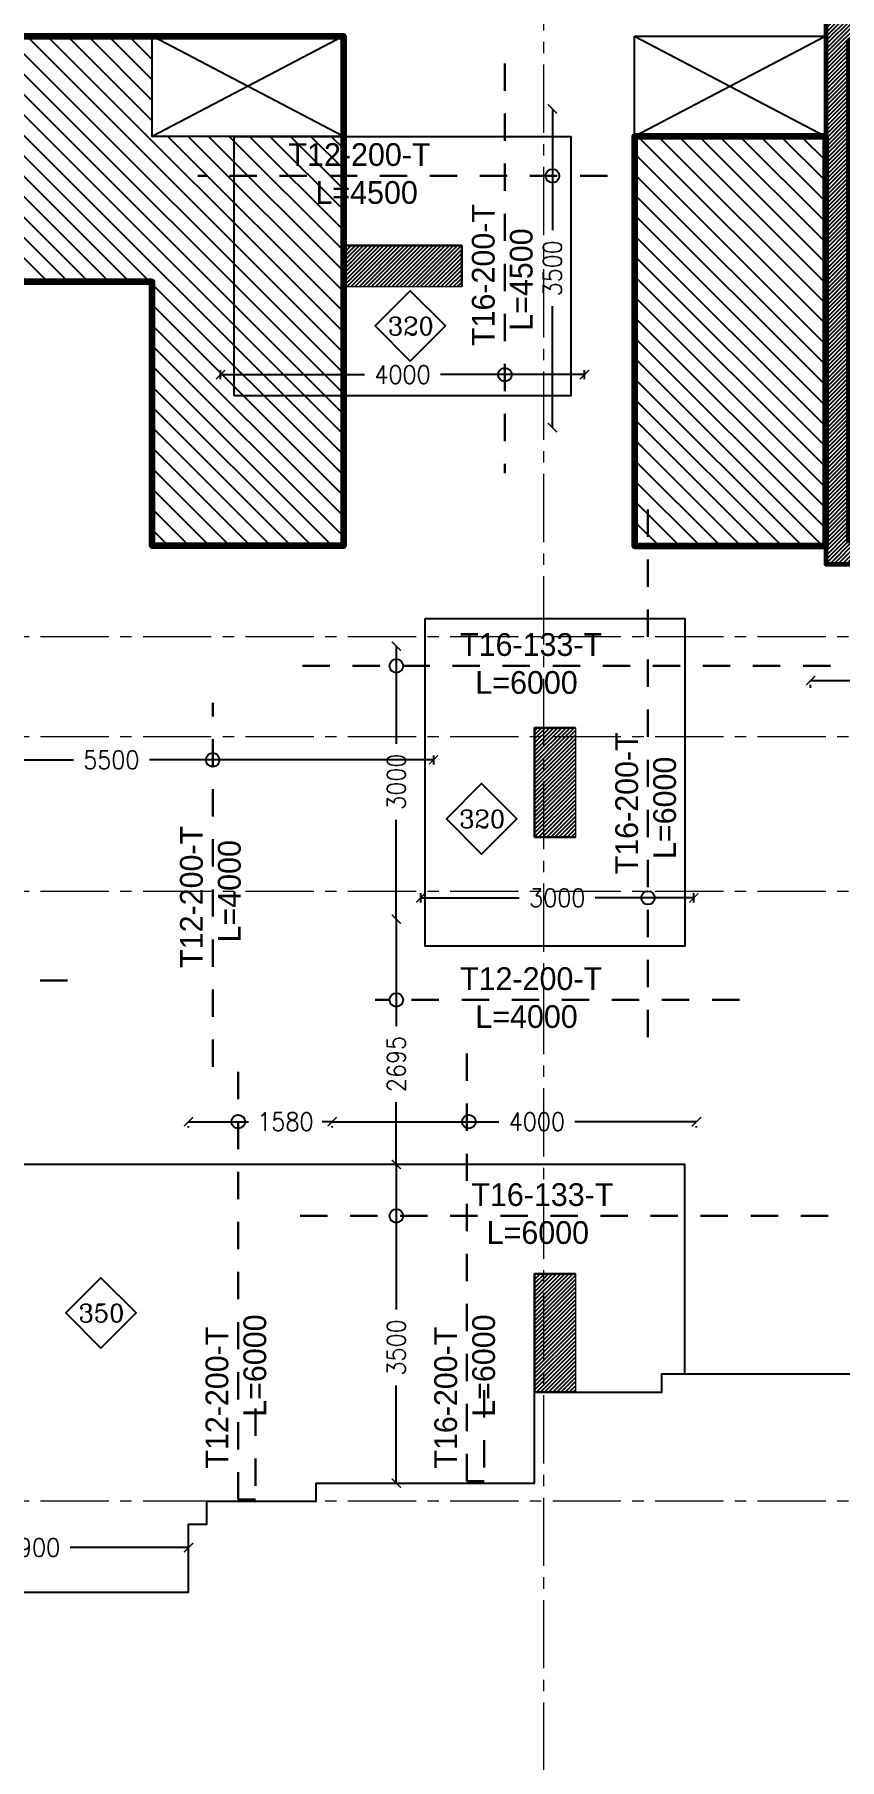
# Model space of a CAD drawing. Header units: millimetres. Extents: x -967280 to 3852, y 2833 to 1955156.
# Drawn here: x -718821 to -709979, y 784400 to 803356 of the extents above; entities that cross this region are included whole.
import ezdxf

# ---------------------------------------------------------------- set-up
doc = ezdxf.new("R2010")
doc.units = ezdxf.units.MM
doc.header["$LTSCALE"] = 1000
doc.header["$PDMODE"] = 35
doc.header["$PDSIZE"] = 25
for name, pattern in [('$0$DASHED2', [0.375, 0.25, -0.125]), ('B05-FIRST FLOOR PLAN$0$DLINE', [0.55, 0.3, -0.25]), ('Columns_Structural070816$0$CENTER2', [1.125, 0.75, -0.125, 0.125, -0.125])]:
    doc.linetypes.add(name, pattern=pattern)
for name, color, linetype in [('B05-FIRST FLOOR PLAN$0$STR_ROOF RFT$0$S-SYMB', 30, 'Continuous'), ('S - BATH Hach', 1, 'Continuous'), ('S - col hach', 1, 'Continuous'), ('S - dot', 1, 'Continuous'), ('S -Beams', 2, 'Continuous'), ('S-TEXT', 2, 'Continuous'), ('SLAB', 210, 'Continuous')]:
    doc.layers.add(name, color=color, linetype=linetype)
for name, color, linetype, lineweight in [('S - column', 6, 'Continuous', 60), ('ST-000-AXIS', 9, 'Columns_Structural070816$0$CENTER2', 9), ('ST-203-SLAB-TXT', 7, 'Continuous', 30), ('ST-206-SLAB-DIM', 1, 'Continuous', 20), ('ST-RFT-BOT', 2, '$0$DASHED2', 30), ('ST-RFT-TOP', 5, '$0$DASHED2', 30)]:
    doc.layers.add(name, color=color, linetype=linetype, lineweight=lineweight)
doc.styles.add('B05-FIRST FLOOR PLAN$0$XS-Roof RFT$0$T25-100', font='STENCIL.shx', dxfattribs={"height": 250})
doc.styles.add('ROMANC', font='romanc.shx')
doc.styles.add('TUNELNO', font='romans.shx', dxfattribs={"width": 0.9})
doc.dimstyles.new('Copy(2) of DSEC', dxfattribs={"dimtxt": 200, "dimasz": 100, "dimexe": 50, "dimexo": 80, "dimgap": 100, "dimtad": 1, "dimdec": 0, "dimrnd": 5, "dimzin": 0, "dimdsep": 46, "dimtxsty": 'TUNELNO', "dimblk": 'ARCHTICK', "dimcen": 0.09, "dimclrd": 1, "dimclre": 1, "dimclrt": 3, "dimadec": 0, "dimazin": 0, "dimtfac": 0.78125, "dimtdec": 0, "dimtix": 1, "dimtmove": 2, "dimatfit": 3, "dimldrblk": 'ARCHTICK', "dimfxl": 1, "dimtolj": 1, "dimtzin": 0, "dimarcsym": 0})
pattern_1 = [(135, (-644280.77, -313896.66), (-112.253202, -112.253202), [])]

# ---------------------------------------------------------------- blocks, each defined once
blk = doc.blocks.new('str col from 1st to 3rd')
at = {"layer": 'S - col hach'}
h = blk.add_hatch(dxfattribs=at)
h.set_pattern_fill('ANSI31', color=3, scale=10)
h.set_pattern_definition([(45, (-254348.726, -1220652.032), (-22.4506403, 22.4506403), [])])
h.paths.add_polyline_path([(0, 3000), (0, -3000), (2600, -3000), (2600, -2750), (250, -2750), (250, 2750), (2600, 2750), (2600, 3000)])
h = blk.add_hatch(dxfattribs=at)
h.set_pattern_fill('ANSI31', color=2, scale=10)
h.set_pattern_definition([(45, (-274848.72, -1227052.032), (-22.4506403, 22.4506403), [])])
h.paths.add_polyline_path([(-4000, 50), (-4000, 500), (-5300, 500), (-5300, 50)])
h = blk.add_hatch(dxfattribs=at)
h.set_pattern_fill('ANSI31', color=2, scale=10)
h.set_pattern_definition([(45, (-567332.766, -1475289.637), (-22.4506403, 22.4506403), [])])
h.paths.add_polyline_path([(-2750, -4800), (-3200, -4800), (-3200, -6000), (-2750, -6000)])
h = blk.add_hatch(dxfattribs=at)
h.set_pattern_fill('ANSI31', color=2, scale=10)
h.set_pattern_definition([(45, (-254398.726, -1220652.032), (-22.4506403, 22.4506403), [])])
h.paths.add_polyline_path([(-2750, -12100), (-2750, -10800), (-3200, -10800), (-3200, -12100)])
at = {"layer": 'S - column', "color": 3}
blk.add_lwpolyline([(0, 3000), (0, -3000), (2600, -3000), (2600, -2750), (250, -2750), (250, 2750), (2600, 2750), (2600, 3000), (0, 3000)], dxfattribs=at)
at = {"layer": 'S - column', "lineweight": 15}
for points in [[(-5300, 50), (-4000, 50), (-4000, 500), (-5300, 500)], [(-3200, -6000), (-3200, -4800), (-2750, -4800), (-2750, -6000)], [(-3200, -12100), (-3200, -10800), (-2750, -10800), (-2750, -12100)]]:
    blk.add_lwpolyline(points, close=True, dxfattribs=at)
at = {"layer": 'ST-RFT-BOT', "color": 7, "linetype": 'Continuous', "ltscale": 30}
for points in [[(-4000, 50), (-4000, 500), (-5300, 500), (-5300, 50)], [(-2750, -4800), (-3200, -4800), (-3200, -6000), (-2750, -6000)], [(-2750, -10800), (-3200, -10800), (-3200, -12100), (-2750, -12100)]]:
    blk.add_lwpolyline(points, dxfattribs=at)
blk = doc.blocks.new('_ArchTick')
at = {"color": 0, "linetype": 'ByBlock', "const_width": 0.15}
blk.add_lwpolyline([(-0.5, -0.5), (0.5, 0.5)], dxfattribs=at)
blk = doc.blocks.new('*D810')
at = {"layer": 'Defpoints', "color": 0, "transparency": 16777216}
for p in [(-719941, 795515), (-714439, 795515), (-714439, 795385)]:
    blk.add_point(p, dxfattribs=at)
at = {"layer": 'ST-206-SLAB-DIM', "color": 1, "lineweight": -2, "transparency": 16777216}
for p, q in [((-719941, 795435), (-719941, 795335)), ((-714439, 795435), (-714439, 795335)), ((-719941, 795385), (-718394, 795385)), ((-714439, 795385), (-717560, 795385))]:
    blk.add_line(p, q, dxfattribs=at)
at = {"layer": 'ST-206-SLAB-DIM', "color": 1, "lineweight": -2, "transparency": 16777216, "xscale": 100, "yscale": 100, "zscale": 100, "rotation": 180}
blk.add_blockref('_ArchTick', (-719941, 795385), dxfattribs=at)
at = {"layer": 'ST-206-SLAB-DIM', "color": 1, "lineweight": -2, "transparency": 16777216, "xscale": 100, "yscale": 100, "zscale": 100}
blk.add_blockref('_ArchTick', (-714439, 795385), dxfattribs=at)
at = {"layer": 'ST-206-SLAB-DIM', "color": 3, "transparency": 16777216, "insert": (-717977, 795385), "char_height": 200, "attachment_point": 5, "style": 'TUNELNO'}
blk.add_mtext('\\A1;5500', dxfattribs=at)
blk = doc.blocks.new('*D824')
at = {"layer": 'Defpoints', "color": 0, "transparency": 16777216}
for p in [(-715551, 791425), (-711550, 791425), (-711550, 791409)]:
    blk.add_point(p, dxfattribs=at)
at = {"layer": 'ST-206-SLAB-DIM', "color": 1, "lineweight": -2, "transparency": 16777216}
for p, q in [((-715551, 791409), (-713720, 791409)), ((-715551, 791345), (-715551, 791359)), ((-711550, 791409), (-712886, 791409)), ((-711550, 791345), (-711550, 791359))]:
    blk.add_line(p, q, dxfattribs=at)
at = {"layer": 'ST-206-SLAB-DIM', "color": 1, "lineweight": -2, "transparency": 16777216, "xscale": 100, "yscale": 100, "zscale": 100, "rotation": 180}
blk.add_blockref('_ArchTick', (-715551, 791409), dxfattribs=at)
at = {"layer": 'ST-206-SLAB-DIM', "color": 1, "lineweight": -2, "transparency": 16777216, "xscale": 100, "yscale": 100, "zscale": 100}
blk.add_blockref('_ArchTick', (-711550, 791409), dxfattribs=at)
at = {"layer": 'ST-206-SLAB-DIM', "color": 3, "transparency": 16777216, "insert": (-713303, 791409), "char_height": 200, "attachment_point": 5, "style": 'TUNELNO'}
blk.add_mtext('\\A1;4000', dxfattribs=at)
blk = doc.blocks.new('*D866')
at = {"layer": 'Defpoints', "color": 0, "transparency": 16777216}
for p in [(-714579, 793739), (-711579, 793869), (-711579, 793739)]:
    blk.add_point(p, dxfattribs=at)
at = {"layer": 'ST-206-SLAB-DIM', "color": 1, "lineweight": -2, "transparency": 16777216}
for p, q in [((-714579, 793819), (-714579, 793919)), ((-711579, 793819), (-711579, 793919)), ((-714579, 793869), (-713496, 793869)), ((-711579, 793869), (-712662, 793869))]:
    blk.add_line(p, q, dxfattribs=at)
at = {"layer": 'ST-206-SLAB-DIM', "color": 1, "lineweight": -2, "transparency": 16777216, "xscale": 100, "yscale": 100, "zscale": 100, "rotation": 180}
blk.add_blockref('_ArchTick', (-714579, 793869), dxfattribs=at)
at = {"layer": 'ST-206-SLAB-DIM', "color": 1, "lineweight": -2, "transparency": 16777216, "xscale": 100, "yscale": 100, "zscale": 100}
blk.add_blockref('_ArchTick', (-711579, 793869), dxfattribs=at)
at = {"layer": 'ST-206-SLAB-DIM', "color": 3, "transparency": 16777216, "insert": (-713079, 793869), "char_height": 200, "attachment_point": 5, "style": 'TUNELNO'}
blk.add_mtext('\\A1;3000', dxfattribs=at)
blk = doc.blocks.new('*D870')
at = {"layer": 'Defpoints', "color": 0, "transparency": 16777216}
for p in [(-714817, 793634), (-714847, 790938), (-714817, 790938)]:
    blk.add_point(p, dxfattribs=at)
at = {"layer": 'ST-206-SLAB-DIM', "color": 1, "lineweight": -2, "transparency": 16777216}
for p, q in [((-714847, 793634), (-714847, 792460)), ((-714847, 790938), (-714847, 791625))]:
    blk.add_line(p, q, dxfattribs=at)
at = {"layer": 'ST-206-SLAB-DIM', "color": 1, "lineweight": -2, "transparency": 16777216, "xscale": 100, "yscale": 100, "zscale": 100}
for p, rotation in [((-714847, 793634), 90), ((-714847, 790938), 270)]:
    blk.add_blockref('_ArchTick', p, dxfattribs=dict(at, rotation=rotation))
at = {"layer": 'ST-206-SLAB-DIM', "color": 3, "transparency": 16777216, "insert": (-714847, 792042), "char_height": 200, "attachment_point": 5, "rotation": 90, "style": 'TUNELNO'}
blk.add_mtext('\\A1;2695', dxfattribs=at)
blk = doc.blocks.new('*D871')
at = {"layer": 'Defpoints', "color": 0, "transparency": 16777216}
for p in [(-713102, 802538), (-713132, 799037), (-713102, 799037)]:
    blk.add_point(p, dxfattribs=at)
at = {"layer": 'ST-206-SLAB-DIM', "color": 1, "lineweight": -2, "transparency": 16777216}
for p, q in [((-713132, 802538), (-713132, 801205)), ((-713132, 799037), (-713132, 800370))]:
    blk.add_line(p, q, dxfattribs=at)
at = {"layer": 'ST-206-SLAB-DIM', "color": 1, "lineweight": -2, "transparency": 16777216, "xscale": 100, "yscale": 100, "zscale": 100}
for p, rotation in [((-713132, 802538), 90), ((-713132, 799037), 270)]:
    blk.add_blockref('_ArchTick', p, dxfattribs=dict(at, rotation=rotation))
at = {"layer": 'ST-206-SLAB-DIM', "color": 3, "transparency": 16777216, "insert": (-713132, 800787), "char_height": 200, "attachment_point": 5, "rotation": 90, "style": 'TUNELNO'}
blk.add_mtext('\\A1;3500', dxfattribs=at)
blk = doc.blocks.new('*D872')
at = {"layer": 'Defpoints', "color": 0, "transparency": 16777216}
for p in [(-712778, 799619), (-716779, 799488), (-712778, 799488)]:
    blk.add_point(p, dxfattribs=at)
at = {"layer": 'ST-206-SLAB-DIM', "color": 1, "lineweight": -2, "transparency": 16777216}
for p, q in [((-716779, 799568), (-716779, 799669)), ((-716779, 799619), (-715196, 799619)), ((-712778, 799619), (-714362, 799619)), ((-712778, 799568), (-712778, 799669))]:
    blk.add_line(p, q, dxfattribs=at)
at = {"layer": 'ST-206-SLAB-DIM', "color": 1, "lineweight": -2, "transparency": 16777216, "xscale": 100, "yscale": 100, "zscale": 100, "rotation": 180}
blk.add_blockref('_ArchTick', (-716779, 799619), dxfattribs=at)
at = {"layer": 'ST-206-SLAB-DIM', "color": 1, "lineweight": -2, "transparency": 16777216, "xscale": 100, "yscale": 100, "zscale": 100}
blk.add_blockref('_ArchTick', (-712778, 799619), dxfattribs=at)
at = {"layer": 'ST-206-SLAB-DIM', "color": 3, "transparency": 16777216, "insert": (-714779, 799619), "char_height": 200, "attachment_point": 5, "style": 'TUNELNO'}
blk.add_mtext('\\A1;4000', dxfattribs=at)
blk = doc.blocks.new('*D876')
at = {"layer": 'Defpoints', "color": 0, "transparency": 16777216}
for p in [(-710296, 796258), (-706796, 796258), (-706796, 796258)]:
    blk.add_point(p, dxfattribs=at)
at = {"layer": 'ST-206-SLAB-DIM', "color": 1, "lineweight": -2, "transparency": 16777216}
for p, q in [((-710296, 796258), (-708963, 796258)), ((-710296, 796178), (-710296, 796208)), ((-706796, 796258), (-708129, 796258)), ((-706796, 796338), (-706796, 796308))]:
    blk.add_line(p, q, dxfattribs=at)
at = {"layer": 'ST-206-SLAB-DIM', "color": 1, "lineweight": -2, "transparency": 16777216, "xscale": 100, "yscale": 100, "zscale": 100, "rotation": 180}
blk.add_blockref('_ArchTick', (-710296, 796258), dxfattribs=at)
at = {"layer": 'ST-206-SLAB-DIM', "color": 1, "lineweight": -2, "transparency": 16777216, "xscale": 100, "yscale": 100, "zscale": 100}
blk.add_blockref('_ArchTick', (-706796, 796258), dxfattribs=at)
at = {"layer": 'ST-206-SLAB-DIM', "color": 3, "transparency": 16777216, "insert": (-708546, 796258), "char_height": 200, "attachment_point": 5, "style": 'TUNELNO'}
blk.add_mtext('\\A1;3500', dxfattribs=at)
blk = doc.blocks.new('*D855')
at = {"layer": 'Defpoints', "color": 0, "transparency": 16777216}
for p in [(-714817, 796635), (-714847, 793634), (-714817, 793634)]:
    blk.add_point(p, dxfattribs=at)
at = {"layer": 'ST-206-SLAB-DIM', "color": 1, "lineweight": -2, "transparency": 16777216}
for p, q in [((-714847, 796635), (-714847, 795563)), ((-714847, 793634), (-714847, 794728))]:
    blk.add_line(p, q, dxfattribs=at)
at = {"layer": 'ST-206-SLAB-DIM', "color": 1, "lineweight": -2, "transparency": 16777216, "xscale": 100, "yscale": 100, "zscale": 100}
for p, rotation in [((-714847, 796635), 90), ((-714847, 793634), 270)]:
    blk.add_blockref('_ArchTick', p, dxfattribs=dict(at, rotation=rotation))
at = {"layer": 'ST-206-SLAB-DIM', "color": 3, "transparency": 16777216, "insert": (-714847, 795145), "char_height": 200, "attachment_point": 5, "rotation": 90, "style": 'TUNELNO'}
blk.add_mtext('\\A1;3000', dxfattribs=at)
blk = doc.blocks.new('*D856')
at = {"layer": 'Defpoints', "color": 0, "transparency": 16777216}
for p in [(-714847, 790939), (-714817, 790939), (-714817, 787438)]:
    blk.add_point(p, dxfattribs=at)
at = {"layer": 'ST-206-SLAB-DIM', "color": 1, "lineweight": -2, "transparency": 16777216}
for p, q in [((-714847, 790939), (-714847, 789345)), ((-714847, 787438), (-714847, 788511))]:
    blk.add_line(p, q, dxfattribs=at)
at = {"layer": 'ST-206-SLAB-DIM', "color": 1, "lineweight": -2, "transparency": 16777216, "xscale": 100, "yscale": 100, "zscale": 100}
for p, rotation in [((-714847, 790939), 90), ((-714847, 787438), 270)]:
    blk.add_blockref('_ArchTick', p, dxfattribs=dict(at, rotation=rotation))
at = {"layer": 'ST-206-SLAB-DIM', "color": 3, "transparency": 16777216, "insert": (-714847, 788928), "char_height": 200, "attachment_point": 5, "rotation": 90, "style": 'TUNELNO'}
blk.add_mtext('\\A1;3500', dxfattribs=at)
blk = doc.blocks.new('*D860')
at = {"layer": 'Defpoints', "color": 0, "transparency": 16777216}
for p in [(-717129, 791425), (-715551, 791425), (-715551, 791409)]:
    blk.add_point(p, dxfattribs=at)
at = {"layer": 'ST-206-SLAB-DIM', "color": 1, "lineweight": -2, "transparency": 16777216}
for p, q in [((-717129, 791409), (-716469, 791409)), ((-717129, 791345), (-717129, 791359)), ((-715551, 791409), (-715661, 791409)), ((-715551, 791345), (-715551, 791359))]:
    blk.add_line(p, q, dxfattribs=at)
at = {"layer": 'ST-206-SLAB-DIM', "color": 1, "lineweight": -2, "transparency": 16777216, "xscale": 100, "yscale": 100, "zscale": 100, "rotation": 180}
blk.add_blockref('_ArchTick', (-717129, 791409), dxfattribs=at)
at = {"layer": 'ST-206-SLAB-DIM', "color": 1, "lineweight": -2, "transparency": 16777216, "xscale": 100, "yscale": 100, "zscale": 100}
blk.add_blockref('_ArchTick', (-715551, 791409), dxfattribs=at)
at = {"layer": 'ST-206-SLAB-DIM', "color": 3, "transparency": 16777216, "insert": (-716065, 791409), "char_height": 200, "attachment_point": 5, "style": 'TUNELNO'}
blk.add_mtext('\\A1;1580', dxfattribs=at)
blk = doc.blocks.new('*D861')
at = {"layer": 'Defpoints', "color": 0, "transparency": 16777216}
for p in [(-717129, 786729), (-721029, 786599), (-717129, 786596)]:
    blk.add_point(p, dxfattribs=at)
at = {"layer": 'ST-206-SLAB-DIM', "color": 1, "lineweight": -2, "transparency": 16777216}
for p, q in [((-721029, 786679), (-721029, 786782)), ((-721029, 786732), (-719265, 786731)), ((-717129, 786729), (-718430, 786730)), ((-717129, 786676), (-717129, 786779))]:
    blk.add_line(p, q, dxfattribs=at)
at = {"layer": 'ST-206-SLAB-DIM', "color": 1, "lineweight": -2, "transparency": 16777216, "xscale": 100, "yscale": 100, "zscale": 100}
for p, rotation in [((-721029, 786732), 179.9571786131548), ((-717129, 786729), 359.9571786131547)]:
    blk.add_blockref('_ArchTick', p, dxfattribs=dict(at, rotation=rotation))
at = {"layer": 'ST-206-SLAB-DIM', "color": 3, "transparency": 16777216, "insert": (-718848, 786730), "char_height": 200, "attachment_point": 5, "rotation": 359.9572, "style": 'TUNELNO'}
blk.add_mtext('\\A1;3900', dxfattribs=at)
blk = doc.blocks.new('AXES-00')
at = {"layer": 'ST-000-AXIS'}
for p, q in [((544498.9, 750979.6), (544498.9, 695813.8)), ((575723.2, 719939.7), (505674.3, 719939.7)), ((575723.2, 718839.7), (505674.3, 718839.7)), ((575723.2, 717139.7), (505674.3, 717139.7)), ((575723.2, 710439.7), (505674.3, 710439.7))]:
    blk.add_line(p, q, dxfattribs=at)

msp = doc.modelspace()

# ---------------------------------------------------------------- hatches: boundary and pattern name
at = {"layer": 'S - BATH Hach'}
h = msp.add_hatch(dxfattribs=at)
h.set_pattern_fill('ANSI31', color=256, scale=50, angle=90)
h.set_pattern_definition(pattern_1)
h.paths.add_polyline_path([(-717528.7, 800637.4), (-717528.7, 797737.4), (-715428.7, 797737.4), (-715428.7, 802237.4), (-717528.7, 802237.4), (-717528.7, 803337.4), (-719528.7, 803337.4), (-719528.7, 800637.4)])
h = msp.add_hatch(dxfattribs=at)
h.set_pattern_fill('ANSI31', color=256, scale=50, angle=90)
h.set_pattern_definition(pattern_1)
h.paths.add_polyline_path([(-710128.7, 802237.4), (-712228.7, 802237.4), (-712228.7, 797737.4), (-710128.7, 797737.4)])

# ---------------------------------------------------------------- linework, layer by layer
at = {"layer": 'B05-FIRST FLOOR PLAN$0$STR_ROOF RFT$0$S-SYMB'}
for centre in [(-713131.5, 801802.9), (-713654.7, 799618.6), (-714846.8, 796418.3), (-716864, 795384.6), (-712082.2, 793869.1), (-714846.8, 792746.9), (-716583.6, 791409), (-714049.8, 791409), (-714846.7, 790374.3)]:
    msp.add_circle(centre, 75, dxfattribs=at)
at = {"layer": 'S - dot'}
for p, q in [((-715428.7, 803337.4), (-717528.7, 802237.4)), ((-715428.7, 802237.4), (-717528.7, 803337.4)), ((-710128.7, 803337.4), (-712228.7, 802237.4)), ((-712228.7, 803337.4), (-710128.7, 802237.4))]:
    msp.add_line(p, q, dxfattribs=at)
at = {"layer": 'S -Beams', "lineweight": 106, "ltscale": 30}
for points in [[(-719528.7, 803337.4), (-715428.7, 803337.4), (-715428.7, 797737.4), (-717528.7, 797737.4), (-717528.7, 800637.4), (-719528.7, 800637.4)], [(-710128.7, 802237.4), (-712228.7, 802237.4), (-712228.7, 797737.4), (-710128.7, 797737.4)]]:
    msp.add_lwpolyline(points, close=True, dxfattribs=at)
at = {"layer": 'S -Beams', "color": 1}
for points in [[(-717528.7, 803337.4), (-715428.7, 803337.4), (-715428.7, 802237.4), (-717528.7, 802237.4)], [(-712228.7, 803337.4), (-710128.7, 803337.4), (-710128.7, 802237.4), (-712228.7, 802237.4)]]:
    msp.add_lwpolyline(points, close=True, dxfattribs=at)
at = {"layer": 'S -Beams'}
msp.add_lwpolyline([(-719828.8, 786237.4), (-717128.7, 786237.4), (-717128.7, 786987.4), (-716928.7, 786987.4), (-716928.7, 787237.4), (-715728.8, 787237.4), (-715728.7, 787437.4), (-713328.7, 787437.4), (-713328.7, 788437.4), (-711928.8, 788437.4), (-711928.8, 788637.4), (-709528.7, 788637.4)], dxfattribs=at)
at = {"layer": 'S-TEXT', "color": 7, "true_color": 0xffffff}
for points in [[(-714693.6, 799766.9), (-714306.5, 800154), (-714693.6, 800541.2), (-715080.8, 800154)], [(-713909.7, 794350.5), (-713522.6, 794737.6), (-713909.7, 795124.8), (-714296.9, 794737.6)], [(-718091.8, 788919.9), (-717704.7, 789307), (-718091.8, 789694.2), (-718479, 789307)]]:
    msp.add_lwpolyline(points, close=True, dxfattribs=at)
at = {"layer": 'SLAB', "color": 2, "linetype": 'Continuous', "ltscale": 30}
for points in [[(-716628.7, 799387.4), (-716628.7, 802237.4), (-712928.7, 802237.4), (-712928.7, 799387.4)], [(-714528.7, 796937.4), (-711678.7, 796937.4), (-711678.7, 793337.4), (-714528.7, 793337.4)], [(-721028.7, 786037.4), (-719828.8, 786037.4), (-719828.8, 786237.4), (-717128.7, 786237.4), (-717128.7, 786987.4), (-716928.7, 786987.4), (-716928.7, 787237.4), (-715728.8, 787237.4), (-715728.8, 787437.4), (-713328.7, 787437.4), (-713328.7, 788437.4), (-711928.8, 788437.4), (-711928.8, 788637.4), (-711678.7, 788637.4), (-711678.7, 790937.4), (-720728.7, 790937.4), (-720728.7, 788537.4), (-721028.7, 788537.4)]]:
    msp.add_lwpolyline(points, close=True, dxfattribs=at)
at = {"layer": 'ST-RFT-TOP', "linetype": 'B05-FIRST FLOOR PLAN$0$DLINE'}
for points in [[(-713654.7, 803037.4), (-713654.7, 798537.4)], [(-712528.7, 801802.9), (-717028.7, 801802.9)], [(-712082.2, 798137.4), (-712082.2, 792137.4)], [(-710078.8, 796418.3), (-716078.8, 796418.3)], [(-716864, 792012.4), (-716864, 796012.4)], [(-720958.7, 792560.7), (-720958.7, 792960.7), (-718358.7, 792960.7)], [(-711078.7, 792746.9), (-715078.7, 792746.9)], [(-713880.5, 788457.4), (-713880.5, 787457.4), (-714070.5, 787457.4), (-714070.5, 792267.4)], [(-716393.6, 788257.4), (-716393.6, 787257.4), (-716583.6, 787257.4), (-716583.6, 792067.4)], [(-710103.7, 790373.4), (-716103.7, 790373.4)]]:
    msp.add_lwpolyline(points, dxfattribs=at)

# ---------------------------------------------------------------- block references
at = {"layer": 'S -Beams'}
msp.add_blockref('AXES-00', (-1257727.6, 76797.6), dxfattribs=at)
at = {"layer": 'ST-RFT-BOT', "color": 3, "linetype": 'Continuous'}
msp.add_blockref('str col from 1st to 3rd', (-710128.7, 800537.4), dxfattribs=at)

# ---------------------------------------------------------------- texts
at = {"layer": 'S-TEXT', "color": 3, "char_height": 196, "attachment_point": 1, "style": 'ROMANC'}
for s, insert in [('320', (-714940.1, 800250)), ('320', (-714156.2, 794833.7)), ('350', (-718338.3, 789403.1))]:
    msp.add_mtext_dynamic_manual_height_columns(s, width=592857.868, gutter_width=980, heights=[-196], dxfattribs=dict(at, insert=insert))
at = {"layer": 'ST-203-SLAB-TXT', "style": 'B05-FIRST FLOOR PLAN$0$XS-Roof RFT$0$T25-100'}
for s, p in [('T12-200-T', (-716031.9, 801912.1)), ('L=4500', (-715735.6, 801495.5)), ('T16-133-T', (-714147, 796527.6)), ('L=6000', (-713978.9, 796110.9)), ('T12-200-T', (-714147, 792856.1)), ('L=4000', (-713978.9, 792439.5)), ('T16-133-T', (-714022.7, 790482.7)), ('L=6000', (-713854.6, 790066))]:
    msp.add_text(s, height=250, dxfattribs=at).set_placement(p)
for s, p in [('T16-200-T', (-713766.9, 799932.7)), ('L=4500', (-713350.2, 800100.8)), ('T16-200-T', (-712191.5, 794127.4)), ('L=6000', (-711774.8, 794295.5)), ('T12-200-T', (-716973.2, 793099.5)), ('L=4000', (-716556.6, 793378.9)), ('L=6000', (-716276.2, 788166.2)), ('L=6000', (-713763.1, 788166.2)), ('T12-200-T', (-716692.8, 787596.2)), ('T16-200-T', (-714179.7, 787596.2))]:
    msp.add_text(s, height=250, rotation=90, dxfattribs=at).set_placement(p)

# ---------------------------------------------------------------- dimensions: what is measured, and where the dimension line sits
at = {"layer": 'ST-206-SLAB-DIM'}
for base, p1, p2, angle, picture, middle in [((-713131.6, 799036.9), (-713101.6, 802537.8), (-713101.6, 799036.9), 270, '*D871', (-713131.6, 800787.4)), ((-712778.2, 799618.6), (-716779.1, 799488), (-712778.2, 799488), 0, '*D872', (-714778.7, 799618.6)), ((-714846.8, 793634.4), (-714816.8, 796635.3), (-714816.8, 793634.4), 270, '*D855', (-714846.8, 795145.4)), ((-714438.7, 795384.6), (-719940.7, 795515.2), (-714438.7, 795515.2), 360, '*D810', (-717976.7, 795384.6)), ((-711578.7, 793869.1), (-714578.7, 793738.5), (-711578.7, 793738.5), 0, '*D866', (-713078.8, 793869.1)), ((-714846.8, 790938.3), (-714816.8, 793634.4), (-714816.8, 790938.3), 270, '*D870', (-714846.8, 792042.5)), ((-715551, 791409), (-717128.7, 791425.3), (-715551, 791425.3), 360, '*D860', (-716064.8, 791409)), ((-711550.1, 791409), (-715551, 791425.3), (-711550.1, 791425.3), 0, '*D824', (-713303, 791409)), ((-714846.8, 790939.2), (-714816.8, 787438.3), (-714816.8, 790939.2), 90, '*D856', (-714846.8, 788928.2)), ((-717128.6, 786729.2), (-721028.7, 786598.9), (-717128.7, 786596), 359.95718, '*D861', (-718847.5, 786730.4))]:
    dim = msp.add_linear_dim(base=base, p1=p1, p2=p2, angle=angle, dimstyle='Copy(2) of DSEC', dxfattribs=at)
    dim.commit()
    dim.dimension.update_dxf_attribs({"geometry": picture, "text_midpoint": middle, "dimtype": 161})
dim = msp.add_linear_dim(base=(-706796.2, 796258), p1=(-710296.2, 796258.1), p2=(-706796.2, 796258), dimstyle='Copy(2) of DSEC', dxfattribs=at)
dim.commit()
dim.dimension.update_dxf_attribs({"geometry": '*D876', "text_midpoint": (-708546.2, 796258), "dimtype": 160})

doc.saveas('drawing.dxf')
